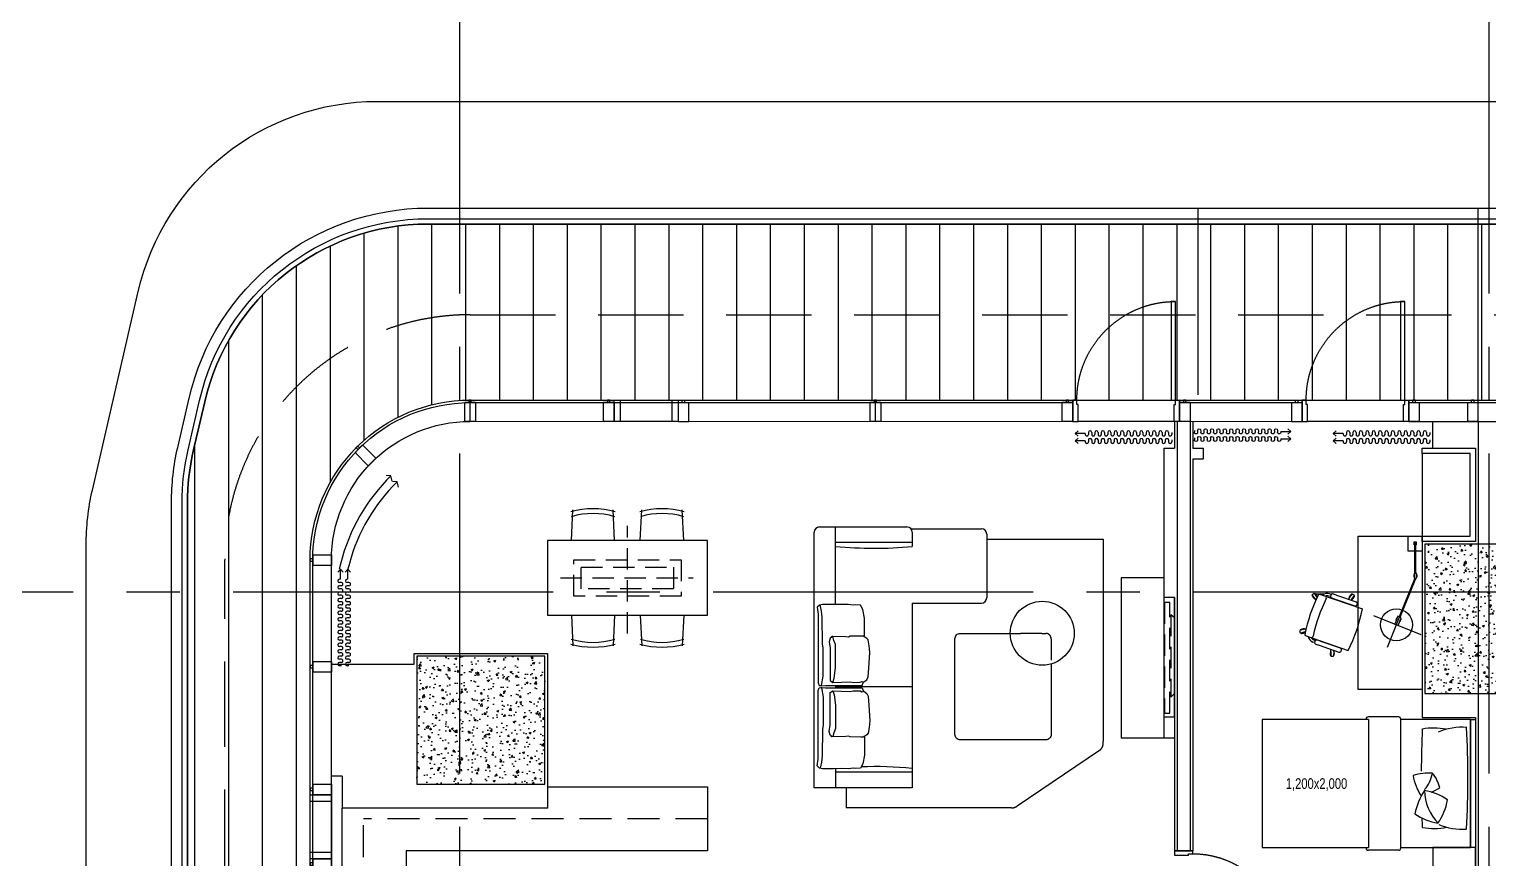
# Model space of a CAD drawing. Header units: millimetres. Extents: x 10000 to 302800, y 6800 to 229018.
# Drawn here: x 175294 to 188978, y 160037 to 167814 of the extents above; entities that cross this region are included whole.
import ezdxf
from ezdxf.enums import TextEntityAlignment as Align

# ---------------------------------------------------------------- set-up
doc = ezdxf.new("R2010")
doc.units = ezdxf.units.MM
doc.header["$LTSCALE"] = 400
doc.header["$MEASUREMENT"] = 0
for name, pattern in [('X-EXT_8F$0$DASHED', [3, 2, -1]), ('X-EXT_8F$0$X-ROOM TYPE-SR-2bay_1$0$PHANTOM2', [1.25, 0.625, -0.125, 0.125, -0.125, 0.125, -0.125]), ('X-GRID_5~ROOF$0$CENTER2', [1.125, 0.75, -0.125, 0.125, -0.125]), ('X-ROOM TYPE-SR-2bay corner_8F 확장형$0$4402_Xref_Grd Flr Pln$0$HIDDEN', [0.375, 0.25, -0.125]), ('X-ROOM TYPE-SR-2bay corner_8F 확장형$0$CONTINOUS', [0]), ('X-ROOM TYPE-SR-2bay corner_8F 확장형$0$DASHDOT', [1, 0.5, -0.25, 0, -0.25]), ('X-ROOM TYPE-SR-2bay corner_8F 확장형$0$HIDDEN', [0.375, 0.25, -0.125]), ('X-ROOM TYPE-SR-2bay corner_8F 확장형$0$X-ROOM TYPE-SR-2bay_1$0$PHANTOM2', [1.25, 0.625, -0.125, 0.125, -0.125, 0.125, -0.125])]:
    doc.linetypes.add(name, pattern=pattern)
doc.layers.get('0').update_dxf_attribs({"linetype": 'CONTINUOUS'})
for name, color, linetype in [('A-DIM1', 7, 'CONTINUOUS'), ('X-COL-8F$0$A-COL', 2, 'CONTINUOUS'), ('X-COL-8F$0$A-HAT', 252, 'CONTINUOUS'), ('X-EXT_8F$0$A-254', 254, 'CONTINUOUS'), ('X-EXT_8F$0$A-ELE3', 4, 'CONTINUOUS'), ('X-EXT_8F$0$A-ELE4', 8, 'CONTINUOUS'), ('X-EXT_8F$0$A-OVHD', 7, 'X-EXT_8F$0$DASHED'), ('X-EXT_8F$0$A-WIN', 6, 'CONTINUOUS'), ('X-EXT_8F$0$X-ROOM TYPE-SR-2bay_1$0$__Door-bomba', 1, 'CONTINUOUS'), ('X-frame Hotel 8F$0$A-251', 251, 'CONTINUOUS'), ('X-frame Hotel 8F$0$A-WINF', 4, 'CONTINUOUS'), ('X-GRID_5~ROOF$0$A-CEN1', 1, 'X-GRID_5~ROOF$0$CENTER2'), ('X-INT-HOTEL-8F$0$A-WALD', 7, 'CONTINUOUS'), ('X-ROOM TYPE-SR-2bay corner_8F 확장형$0$.WA_Built-in_Lower', 252, 'CONTINUOUS'), ('X-ROOM TYPE-SR-2bay corner_8F 확장형$0$.WA_Curtain', 252, 'CONTINUOUS'), ('X-ROOM TYPE-SR-2bay corner_8F 확장형$0$.WA_Door Swing', 252, 'CONTINUOUS'), ('X-ROOM TYPE-SR-2bay corner_8F 확장형$0$.WA_FP_Furn', 252, 'X-ROOM TYPE-SR-2bay corner_8F 확장형$0$CONTINOUS'), ('X-ROOM TYPE-SR-2bay corner_8F 확장형$0$.WA_Furn', 252, 'CONTINUOUS'), ('X-ROOM TYPE-SR-2bay corner_8F 확장형$0$.WA_Furn hidden', 252, 'CONTINUOUS'), ('X-ROOM TYPE-SR-2bay corner_8F 확장형$0$.WA_Light', 252, 'CONTINUOUS'), ('X-ROOM TYPE-SR-2bay corner_8F 확장형$0$.WA_Wall-Fin', 252, 'CONTINUOUS'), ('X-ROOM TYPE-SR-2bay corner_8F 확장형$0$.WA_Wall-Finish', 252, 'CONTINUOUS'), ('X-ROOM TYPE-SR-2bay corner_8F 확장형$0$A-WALD', 7, 'CONTINUOUS'), ('X-ROOM TYPE-SR-2bay corner_8F 확장형$0$WA_Furn', 252, 'CONTINUOUS'), ('X-ROOM TYPE-SR-2bay corner_8F 확장형$0$X-ROOM TYPE-SR-2bay_1$0$__Door-bomba', 252, 'CONTINUOUS')]:
    doc.layers.add(name, color=color, linetype=linetype)
doc.styles.add('X-ROOM TYPE-SR-2bay corner_8F 확장형$0$Hrtext', font='', dxfattribs={"width": 0.8})
doc.styles.get('X-ROOM TYPE-SR-2bay corner_8F 확장형$0$Hrtext').set_extended_font_data('Dotum')
doc.linetypes.add('X-ROOM TYPE-SR-2bay corner_8F 확장형$0$BATTING', pattern='A,0.00254,-2.54,[134,ltypeshp.shx,S=2.54,R=0,X=-2.54,Y=0],-5.08,[134,ltypeshp.shx,S=2.54,R=180,X=2.54,Y=0],-2.54', length=10.16254)

# ---------------------------------------------------------------- blocks, each defined once
blk = doc.blocks.new('X-COL-8F$0$1200X1400_4~10F_C4A')
at = {"layer": 'X-COL-8F$0$A-HAT'}
h = blk.add_hatch(dxfattribs=at)
h.set_pattern_fill('AR-CONC', color=256)
h.set_pattern_definition([(50, (-184198.82, -65921.2), (182.18467, -15.93909), [19.05, -209.55]), (355, (-184198.82, -65921.2), (-35.24283, 191.05664), [15.24, -167.64]), (100.451, (-184183.63, -65922.53), (146.9425, 175.11669), [16.19, -178.09]), (46.1842, (-184198.82, -65870.4), (271.07904, -42.04233), [28.575, -314.325]), (96.6356, (-184176.23, -65873.9), (237.40423, 247.42556), [24.285, -267.135]), (351.184, (-184198.82, -65870.4), (237.4046, 247.4251), [22.86, -251.46]), (21, (-184173.42, -65883.1), (151.61488, -102.26552), [19.05, -209.55]), (326, (-184173.42, -65883.1), (61.80203, 184.18797), [15.24, -167.64]), (71.4514, (-184160.78, -65891.63), (213.41649, 81.92286), [16.19, -178.09]), (37.5, (-184198.817, -65921.206), (3.088603, 84.555039), [0, -165.608, 0, -170.18, 0, -168.275]), (7.5, (-184198.82, -65921.21), (66.819663, 100.180575), [0, -97.028, 0, -161.798, 0, -64.135]), (327.5, (-184255.46, -65921.206), (135.590595, -5.728744), [0, -63.5, 0, -198.12, 0, -262.89]), (317.5, (-184280.86, -65921.21), (148.12918, 25.42649), [0, -82.55, 0, -131.572, 0, -186.69])])
h.paths.add_polyline_path([(600, 1600), (-600, 1600), (-600, 200), (600, 200)])
at = {"layer": 'X-COL-8F$0$A-COL'}
blk.add_lwpolyline([(-600, 200), (600, 200), (600, 1600), (-600, 1600)], close=True, dxfattribs=at)
blk = doc.blocks.new('X-COL-8F$0$1200X1200_5~9F_C6B')
at = {"layer": 'X-COL-8F$0$A-HAT'}
h = blk.add_hatch(dxfattribs=at)
h.set_pattern_fill('AR-CONC', color=256)
h.set_pattern_definition([(50, (-174748.82, -65321.2), (182.18467, -15.93909), [19.05, -209.55]), (355, (-174748.82, -65321.2), (-35.24283, 191.05664), [15.24, -167.64]), (100.451, (-174733.63, -65322.53), (146.9425, 175.11669), [16.19, -178.09]), (46.1842, (-174748.82, -65270.4), (271.07904, -42.04233), [28.575, -314.325]), (96.6356, (-174726.23, -65273.9), (237.40423, 247.42556), [24.285, -267.135]), (351.184, (-174748.82, -65270.4), (237.4046, 247.4251), [22.86, -251.46]), (21, (-174723.42, -65283.1), (151.61488, -102.26552), [19.05, -209.55]), (326, (-174723.42, -65283.1), (61.80203, 184.18797), [15.24, -167.64]), (71.4514, (-174710.78, -65291.63), (213.41649, 81.92286), [16.19, -178.09]), (37.5, (-174748.817, -65321.206), (3.088603, 84.55504), [0, -165.608, 0, -170.18, 0, -168.275]), (7.5, (-174748.82, -65321.21), (66.819663, 100.180575), [0, -97.028, 0, -161.798, 0, -64.135]), (327.5, (-174805.46, -65321.206), (135.590595, -5.728744), [0, -63.5, 0, -198.12, 0, -262.89]), (317.5, (-174830.86, -65321.21), (148.12918, 25.42649), [0, -82.55, 0, -131.572, 0, -186.69])])
h.paths.add_polyline_path([(-600, 1150), (-600, -50), (600, -50), (600, 1150)])
at = {"layer": 'X-COL-8F$0$A-COL'}
blk.add_lwpolyline([(-600, -50), (600, -50), (600, 1150), (-600, 1150)], close=True, dxfattribs=at)
blk = doc.blocks.new('X-COL-8F')
at = {"layer": 'X-COL-8F$0$A-COL'}
for name, p in [('X-COL-8F$0$1200X1400_4~10F_C4A', (184199, 65921)), ('X-COL-8F$0$1200X1200_5~9F_C6B', (174749, 65321))]:
    blk.add_blockref(name, p, dxfattribs=at)
blk = doc.blocks.new('X-EXT_8F$0$X-ROOM TYPE-SR-2bay_1$0$DOOR - 1000')
for points in [[(38, 200), (38, 1124), (78, 1124), (78, 200)], [(0, 0), (50, 0), (50, 160), (38, 160), (38, 200), (0, 200)], [(1000, 0), (950, 0), (950, 160), (962, 160), (962, 200), (1000, 200)]]:
    blk.add_lwpolyline(points, close=True)
at = {"color": 8, "linetype": 'X-EXT_8F$0$X-ROOM TYPE-SR-2bay_1$0$PHANTOM2', "ltscale": 200}
blk.add_arc((38, 200), 924, 0, 90, dxfattribs=at)
blk = doc.blocks.new('X-frame Hotel 8F$0$frame_hotel(24Tglass)')
at = {"layer": 'X-frame Hotel 8F$0$A-WINF'}
for p, q in [((-50, 250), (50, 250)), ((-50, 74), (-50, 250)), ((50, 250), (50, 74)), ((-50, 74), (50, 74)), ((-11, 74), (-11, 50)), ((-11, 50), (11, 50)), ((11, 50), (11, 74))]:
    blk.add_line(p, q, dxfattribs=at)
blk = doc.blocks.new('X-frame Hotel 8F$0$operable window')
for p, q in [((600, 200), (0, 200)), ((0, 200), (0, 0)), ((60, 200), (60, 0)), ((540, 0), (540, 200)), ((600, 0), (600, 200)), ((0, 0), (600, 0))]:
    blk.add_line(p, q)
blk = doc.blocks.new('X-frame Hotel 8F')
at = {"layer": 'X-frame Hotel 8F$0$A-251'}
for p, q in [((181474, 68921), (181474, 70668)), ((174649, 68671), (174649, 68871)), ((178449, 68671), (178449, 68871))]:
    blk.add_line(p, q, dxfattribs=at)
for p, rotation in [((174649, 68921), 180), ((175949, 68921), 180), ((178449, 68921), 180), ((180249, 68921), 180), ((181349, 68921), 180), ((173553, 68467), 225.0000000000029), ((173099, 67371), 270), ((173099, 66371), 270), ((173099, 65221), 270), ((173099, 64521), 270)]:
    blk.add_blockref('X-frame Hotel 8F$0$frame_hotel(24Tglass)', p, dxfattribs=dict(rotation=rotation))
at = {"xscale": -1}
blk.add_blockref('X-frame Hotel 8F$0$operable window', (176599, 68671), dxfattribs=at)
for name, p, rotation in [('X-frame Hotel 8F$0$frame_hotel(24Tglass)', (176649, 68921), 180), ('X-frame Hotel 8F$0$frame_hotel(24Tglass)', (182399, 68921), 180), ('X-frame Hotel 8F$0$frame_hotel(24Tglass)', (183499, 68922), 180), ('X-frame Hotel 8F$0$frame_hotel(24Tglass)', (184049, 68922), 180), ('X-frame Hotel 8F$0$operable window', (173349, 65171), 90)]:
    blk.add_blockref(name, p, dxfattribs=dict(at, rotation=rotation))
blk = doc.blocks.new('X-EXT_8F')
at = {"layer": 'X-EXT_8F$0$A-254'}
h = blk.add_hatch(dxfattribs=at)
h.set_pattern_fill('LINE', color=252, scale=100, angle=90)
h.set_pattern_definition([(90, (0, 0), (-317.5, 2e-14), [])])
edge = h.paths.add_edge_path()
edge.add_line((214445, 68021), (188878, 70521))
edge.add_line((188878, 70521), (174255, 70521))
edge.add_arc((174255, 68371), 2150, 90, 167)
edge.add_line((172161, 68855), (172054, 68393))
edge.add_arc((174149, 67909), 2150, 167, 180)
edge.add_line((171999, 67909), (171999, 38021))
edge.add_arc((174149, 38021), 2150, 180, 270)
edge.add_line((174149, 35871), (195099, 35871))
edge.add_line((195099, 35871), (195099, 36521))
edge.add_line((195099, 36521), (174649, 36521))
edge.add_arc((174649, 38021), 1500, 180, 270, ccw=False)
edge.add_line((173149, 38021), (173149, 67371))
edge.add_arc((174649, 67371), 1500, 90, 180, ccw=False)
edge.add_line((174649, 68871), (187975, 68871))
edge.add_line((187975, 68871), (202090, 68021))
edge.add_line((202090, 68021), (214445, 68021))
at = {"layer": 'X-EXT_8F$0$A-254', "color": 252}
blk.add_lwpolyline([(214445, 68021), (188878, 70521), (174255, 70521, 0.349216), (172161, 68855), (172054, 68393, 0.056784), (171999, 67909), (171999, 38021, 0.414214), (174149, 35871), (195099, 35871), (195099, 36521), (174649, 36521, -0.414214), (173149, 38021), (173149, 67371, -0.414214), (174649, 68871), (187975, 68871), (202090, 68021)], format="xyb", close=True, dxfattribs=at)
at = {"layer": 'X-EXT_8F$0$A-ELE3'}
blk.add_lwpolyline([(195249, 36521), (195249, 35721), (174149, 35721, -0.414214), (171849, 38021), (171849, 67909, -0.056784), (171908, 68427), (172014, 68889, -0.349216), (174255, 70671), (188899, 70671), (216099, 68021)], format="xyb", dxfattribs=at)
at = {"layer": 'X-EXT_8F$0$A-ELE4'}
for p, q in [((180337, 68871), (181261, 68871)), ((182487, 68871), (183411, 68871)), ((181249, 68671), (180349, 68671)), ((183399, 68671), (182499, 68671))]:
    blk.add_line(p, q, dxfattribs=at)
for points in [[(181765, 35721), (173349, 35721, -0.414214), (171049, 38021), (171049, 67509, -0.056784), (171108, 68027), (171538, 69889, -0.349216), (173779, 71671), (189799, 71671), (220599, 68021)], [(173349, 58671), (173349, 67371, -0.414214), (174649, 68671), (180299, 68672)]]:
    blk.add_lwpolyline(points, format="xyb", dxfattribs=at)
for points in [[(181299, 68672), (182449, 68671)], [(183449, 68671), (187969, 68671), (190015, 68548)]]:
    blk.add_lwpolyline(points, dxfattribs=at)
at = {"layer": 'X-EXT_8F$0$A-OVHD'}
blk.add_lwpolyline([(195249, 36521), (195249, 35721), (174649, 35721, -0.414214), (172349, 38021), (172349, 67371, -0.414214), (174649, 69671), (187999, 69671), (211949, 68021)], format="xyb", dxfattribs=at)
at = {"layer": 'X-EXT_8F$0$A-WIN', "ltscale": 10}
for p, q in [((180299, 68671), (180299, 68871)), ((181299, 68671), (181299, 68871)), ((182449, 68671), (182449, 68871)), ((183449, 68671), (183449, 68871))]:
    blk.add_line(p, q, dxfattribs=at)
at = {"layer": 'X-EXT_8F$0$A-WIN'}
for points in [[(195149, 36521), (195149, 35821), (174149, 35821, -0.414214), (171949, 38021), (171949, 67909, -0.056784), (172005, 68404), (172112, 68866, -0.349216), (174255, 70571), (188894, 70571), (214996, 68021)], [(195099, 36521), (195099, 35871), (174149, 35871, -0.414214), (171999, 38021), (171999, 67909, -0.056784), (172054, 68393), (172161, 68855, -0.349216), (174255, 70521), (188892, 70521), (214445, 68021)]]:
    blk.add_lwpolyline(points, format="xyb", dxfattribs=at)
at = {"layer": 'X-EXT_8F$0$A-WIN', "ltscale": 10}
for points in [[(173149, 58671), (173149, 67371, -0.414214), (174649, 68871), (180299, 68872)], [(173173, 58671), (173173, 67371, -0.414214), (174649, 68847), (180299, 68848)]]:
    blk.add_lwpolyline(points, format="xyb", dxfattribs=at)
for points in [[(181299, 68872), (182449, 68871)], [(181299, 68848), (182449, 68847)], [(183449, 68871), (187975, 68871), (190027, 68748)], [(183449, 68847), (187974, 68847), (190025, 68724)]]:
    blk.add_lwpolyline(points, dxfattribs=at)
blk.add_blockref('X-frame Hotel 8F', (0, 0))
at = {"layer": 'X-EXT_8F$0$X-ROOM TYPE-SR-2bay_1$0$__Door-bomba', "xscale": -1}
for p in [(181299, 68671), (183449, 68671)]:
    blk.add_blockref('X-EXT_8F$0$X-ROOM TYPE-SR-2bay_1$0$DOOR - 1000', p, dxfattribs=at)
blk = doc.blocks.new('X-GRID_5~ROOF')
at = {"layer": 'X-GRID_5~ROOF$0$A-CEN1', "ltscale": 10}
for p, q in [((174549, 81871), (174549, 33068)), ((184199, 81871), (184199, 33068))]:
    blk.add_line(p, q, dxfattribs=at)
blk.add_lwpolyline([(251927, 67071), (158517, 67071)], dxfattribs=at)
blk = doc.blocks.new('X-ROOM TYPE-SR-2bay corner_8F 확장형$0$窗帘')
for p, q in [((-375, 53), (-375, 71)), ((-375, -18), (-375, 0)), ((-345, 53), (-345, 71)), ((-345, -18), (-345, 0)), ((-315, 53), (-315, 71)), ((-315, -18), (-315, 0)), ((-285, 53), (-285, 71)), ((-285, -18), (-285, 0)), ((-255, 53), (-255, 71)), ((-255, -18), (-255, 0)), ((-225, 53), (-225, 71)), ((-225, -18), (-225, 0)), ((-195, 53), (-195, 71)), ((-195, -18), (-195, 0)), ((-165, 53), (-165, 71)), ((-165, -18), (-165, 0)), ((-135, 53), (-135, 71)), ((-135, -18), (-135, 0)), ((-105, 53), (-105, 71)), ((-105, -18), (-105, 0)), ((-75, 53), (-75, 71)), ((-75, -18), (-75, 0)), ((-45, 53), (-45, 71)), ((-45, -18), (-45, 0)), ((-15, 53), (-15, 71)), ((-15, -18), (-15, 0)), ((15, 53), (15, 71)), ((15, -18), (15, 0)), ((45, 53), (45, 71)), ((45, -18), (45, 0)), ((75, 53), (75, 71)), ((75, -18), (75, 0)), ((105, 53), (105, 71)), ((105, -18), (105, 0)), ((135, 53), (135, 71)), ((135, -18), (135, 0)), ((165, 53), (165, 71)), ((165, -18), (165, 0)), ((195, 53), (195, 71)), ((195, -18), (195, 0)), ((225, 53), (225, 71)), ((225, -18), (225, 0)), ((255, 53), (255, 71)), ((255, -18), (255, 0)), ((285, 53), (285, 71)), ((285, -18), (285, 0)), ((315, 53), (315, 71)), ((315, -18), (315, 0)), ((345, 53), (345, 71)), ((345, -18), (345, 0)), ((375, 53), (375, 71)), ((375, -18), (375, 0)), ((405, 53), (405, 71)), ((405, -18), (405, 0)), ((435, 62), (435, 71)), ((435, 62), (530, 62)), ((435, -9), (435, 0)), ((530, 62), (502, 87)), ((530, 62), (502, 37)), ((530, -9), (502, 16)), ((435, -9), (530, -9)), ((530, -9), (502, -34))]:
    blk.add_line(p, q)
for centre, start, end in [((-360, 71), 0, 180), ((-360, 0), 0, 180), ((-330, 53), 180, 0), ((-300, 71), 0, 180), ((-300, 0), 0, 180), ((-270, 53), 180, 0), ((-240, 71), 0, 180), ((-240, 0), 0, 180), ((-210, 53), 180, 0), ((-180, 71), 0, 180), ((-180, 0), 0, 180), ((-150, 53), 180, 0), ((-120, 71), 0, 180), ((-120, 0), 0, 180), ((-90, 53), 180, 0), ((-60, 71), 0, 180), ((-60, 0), 0, 180), ((-30, 53), 180, 0), ((0, 71), 0, 180), ((0, 0), 0, 180), ((30, 53), 180, 0), ((60, 71), 0, 180), ((60, 0), 0, 180), ((90, 53), 180, 0), ((120, 71), 0, 180), ((120, 0), 0, 180), ((150, 53), 180, 0), ((180, 71), 0, 180), ((180, 0), 0, 180), ((210, 53), 180, 0), ((240, 71), 0, 180), ((240, 0), 0, 180), ((270, 53), 180, 0), ((300, 71), 0, 180), ((300, 0), 0, 180), ((330, 53), 180, 0), ((360, 71), 0, 180), ((360, 0), 0, 180), ((390, 53), 180, 0), ((420, 71), 0, 180), ((420, 0), 0, 180), ((-330, -18), 180, 0), ((-270, -18), 180, 0), ((-210, -18), 180, 0), ((-150, -18), 180, 0), ((-90, -18), 180, 0), ((-30, -18), 180, 0), ((30, -18), 180, 0), ((90, -18), 180, 0), ((150, -18), 180, 0), ((210, -18), 180, 0), ((270, -18), 180, 0), ((330, -18), 180, 0), ((390, -18), 180, 0)]:
    blk.add_arc(centre, 15, start, end)
blk = doc.blocks.new('X-ROOM TYPE-SR-2bay corner_8F 확장형$0$A$C77B47CFB')
at = {"layer": 'X-ROOM TYPE-SR-2bay corner_8F 확장형$0$.WA_Furn'}
for p, q in [((50, 0, 0), (50, 920, 0)), ((50, 920, 0), (2447, 920, 0)), ((2497, 870, 0), (2497, 50, 0)), ((230, 720, 0), (50, 720, 0)), ((1010, 720, 0), (990, 720, 0)), ((1000, 720, 0), (1000, 0, 0)), ((1770, 720, 0), (2497, 720, 0)), ((2480, 13, 0), (2480, -648, 0)), ((1783, 0, 0), (50, 0, 0)), ((1783, 0, 0), (1783, -648, 0)), ((2447, 0, 0), (2314, 0, 0)), ((2430, -698, 0), (1833, -698, 0))]:
    blk.add_line(p, q, dxfattribs=at)
at = {"layer": 'X-ROOM TYPE-SR-2bay corner_8F 확장형$0$.WA_Furn', "elevation": 0}
for points in [[(534, 447), (357, 447), (276, 462), (236, 486), (232, 535), (236, 550), (230, 600), (231, 666), (230, 738), (230, 793), (230, 842), (235, 869), (235, 869), (256, 891), (320, 883), (579, 883), (698, 881), (785, 881), (894, 881), (932, 881), (963, 881), (990, 872), (991, 858), (993, 849), (990, 814), (990, 471), (955, 457)], [(988, 850), (902, 834), (719, 834), (641, 834), (599, 841), (350, 844), (292, 851), (234, 863)], [(1466, 447), (1643, 447), (1724, 462), (1764, 486), (1768, 535), (1764, 550), (1770, 600), (1769, 666), (1770, 738), (1770, 793), (1770, 842), (1765, 869), (1765, 869), (1744, 891), (1680, 883), (1421, 883), (1302, 881), (1215, 881), (1106, 881), (1068, 881), (1037, 881), (1010, 872), (1009, 858), (1007, 849), (1010, 814), (1010, 471), (1045, 457)], [(1012, 850), (1098, 834), (1281, 834), (1359, 834), (1401, 841), (1650, 844), (1708, 851), (1766, 863)], [(197, 0), (197, 720)], [(960, 745), (922, 732), (825, 720), (606, 720), (567, 734), (531, 746), (530, 753)], [(1040, 745), (1078, 732), (1175, 720), (1394, 720), (1433, 734), (1469, 746), (1470, 753)], [(2350, 0), (2350, 720)]]:
    blk.add_lwpolyline(points, dxfattribs=at)
for points in [[(960, 745), (954, 583), (954, 583), (961, 554), (959, 488), (952, 474), (956, 454), (937, 425), (909, 412), (827, 407), (679, 399), (618, 405), (563, 414), (549, 425), (535, 446), (526, 461), (526, 482), (528, 581), (537, 599), (532, 622), (530, 753), (539, 761), (546, 770), (579, 780), (641, 771), (709, 771), (794, 771), (850, 771), (944, 771), (944, 771)], [(1040, 745), (1046, 583), (1046, 583), (1039, 554), (1041, 488), (1048, 474), (1044, 454), (1063, 425), (1091, 412), (1173, 407), (1321, 399), (1382, 405), (1437, 414), (1451, 425), (1465, 446), (1474, 461), (1474, 482), (1472, 581), (1463, 599), (1468, 622), (1470, 753), (1461, 761), (1454, 770), (1421, 780), (1359, 771), (1291, 771), (1206, 771), (1150, 771), (1056, 771), (1056, 771)]]:
    blk.add_lwpolyline(points, close=True, dxfattribs=at)
at = {"layer": 'X-ROOM TYPE-SR-2bay corner_8F 확장형$0$.WA_Furn'}
for centre, radius, start, end in [((2447, 870, 0), 50, 0, 90), ((6032, 355, 0), 3735, 174.3863, 185.4483), ((-3485, 355, 0), 3735, 354.5517, 1.9026), ((2447, 50, 0), 50, 270, 0), ((1833, -648, 0), 50, 180, 270), ((2430, -648, 0), 50, 270, 0)]:
    blk.add_arc(centre, radius, start, end, dxfattribs=at)
blk = doc.blocks.new('X-ROOM TYPE-SR-2bay corner_8F 확장형$0$DOOR-900')
at = {"color": 8, "linetype": 'X-ROOM TYPE-SR-2bay corner_8F 확장형$0$X-ROOM TYPE-SR-2bay_1$0$PHANTOM2', "ltscale": 200}
blk.add_arc((-28, -85), 844, 180, 270, dxfattribs=at)
at = {"layer": 'X-ROOM TYPE-SR-2bay corner_8F 확장형$0$X-ROOM TYPE-SR-2bay_1$0$__Door-bomba'}
for points in [[(-900, 85), (-860, 85), (-860, -45), (-872, -45), (-872, -85), (-900, -85)], [(0, 85), (-40, 85), (-40, -45), (-28, -45), (-28, -85), (0, -85)], [(-28, -85), (-28, -929), (-68, -929), (-68, -85)]]:
    blk.add_lwpolyline(points, close=True, dxfattribs=at)
blk = doc.blocks.new('X-ROOM TYPE-SR-2bay corner_8F 확장형$0$LAMP')
at = {"layer": 'X-ROOM TYPE-SR-2bay corner_8F 확장형$0$.WA_Furn', "linetype": 'X-ROOM TYPE-SR-2bay corner_8F 확장형$0$HIDDEN', "ltscale": 200}
for p, q in [((73354, 26083), (73533, 26527)), ((73651, 26212), (73251, 26373))]:
    blk.add_line(p, q, dxfattribs=at)
at = {"layer": 'X-ROOM TYPE-SR-2bay corner_8F 확장형$0$.WA_Furn', "ltscale": 200}
for points in [[(72609, 26538), (72749, 26538), (72749, 26408), (72609, 26408)], [(72957, 26484), (72957, 26462), (73004, 26462), (73004, 26484)], [(72993, 26487), (72993, 26484), (72968, 26484), (72968, 26487)], [(72993, 26460), (72993, 26462), (72968, 26462), (72968, 26460)], [(73447, 26313), (73374, 26342), (73361, 26310), (73434, 26281)], [(73397, 26293), (73398, 26295), (73375, 26305), (73374, 26302)], [(73412, 26330), (73411, 26328), (73388, 26337), (73389, 26339)]]:
    blk.add_lwpolyline(points, close=True, dxfattribs=at)
for points in [[(72691, 26467), (72691, 26463), (72663, 26463), (72663, 26483), (72691, 26483), (72691, 26479)], [(72957, 26467), (72957, 26479), (72667, 26479), (72667, 26467), (72957, 26467)], [(73370, 26331), (73006, 26478), (73002, 26469), (73366, 26322)]]:
    blk.add_lwpolyline(points, dxfattribs=at)
blk.add_circle((73440, 26297), 150, dxfattribs=at)
blk = doc.blocks.new('X-ROOM TYPE-SR-2bay corner_8F 확장형')
at = {"layer": 'X-ROOM TYPE-SR-2bay corner_8F 확장형$0$.WA_Built-in_Lower'}
blk.add_line((183574, 68371), (183574, 67596), dxfattribs=at)
at = {"layer": 'X-ROOM TYPE-SR-2bay corner_8F 확장형$0$.WA_Built-in_Lower', "linetype": 'X-ROOM TYPE-SR-2bay corner_8F 확장형$0$HIDDEN', "ltscale": 3}
for p in [(176874, 64946), (173649, 63236)]:
    blk.add_line(p, (173649, 64946), dxfattribs=at)
at = {"layer": 'X-ROOM TYPE-SR-2bay corner_8F 확장형$0$.WA_Built-in_Lower'}
blk.add_lwpolyline([(183574, 68421), (184074, 68421), (184074, 67546), (183574, 67546), (183574, 67596), (184024, 67596), (184024, 68371), (183574, 68371)], close=True, dxfattribs=at)
for points in [[(175374, 65246), (176874, 65246), (176874, 64646), (174049, 64646), (174049, 63636)], [(173449, 63036), (173449, 65046)]]:
    blk.add_lwpolyline(points, dxfattribs=at)
at = {"layer": 'X-ROOM TYPE-SR-2bay corner_8F 확장형$0$.WA_FP_Furn', "ltscale": 0.2}
for p, q in [((175598, 67554), (175613, 67841)), ((176004, 67554), (175989, 67841)), ((176244, 67554), (176260, 67841)), ((176651, 67554), (176636, 67841)), ((182544, 67047), (182562, 67060)), ((182588, 67026), (182565, 67060)), ((182658, 67053), (182577, 67053)), ((182612, 67052), (183015, 66913)), ((182722, 67050), (182706, 67056)), ((182894, 67021), (182918, 67053)), ((182917, 67051), (182916, 67052)), ((182921, 67054), (182939, 67040)), ((182567, 67012), (182544, 67045)), ((182545, 67043), (182544, 67042)), ((182567, 67012), (182578, 66996)), ((182570, 67008), (182569, 67007)), ((182588, 67027), (182590, 67023)), ((182715, 67029), (182699, 67034)), ((182758, 67004), (182942, 66941)), ((182771, 67043), (182956, 66980)), ((182894, 67021), (182881, 67005)), ((182891, 67017), (182890, 67018)), ((182915, 67006), (182908, 66996)), ((182912, 67001), (182912, 67002)), ((182914, 67005), (182939, 67038)), ((182937, 67036), (182938, 67035)), ((175598, 66854), (175613, 66567)), ((176004, 66854), (175989, 66567)), ((176244, 66854), (176260, 66567)), ((176651, 66854), (176636, 66567)), ((182434, 66687), (182427, 66708)), ((182467, 66722), (182429, 66711)), ((182475, 66698), (182436, 66686)), ((182439, 66687), (182439, 66685)), ((182467, 66722), (182486, 66729)), ((182472, 66725), (182472, 66724)), ((182474, 66698), (182479, 66699)), ((182479, 66663), (182881, 66525)), ((182480, 66699), (182480, 66698)), ((182566, 66597), (182550, 66602)), ((182573, 66618), (182557, 66624)), ((182609, 66572), (182793, 66508)), ((182622, 66611), (182807, 66547)), ((182719, 66519), (182718, 66519)), ((182719, 66514), (182718, 66473)), ((182719, 66513), (182719, 66534)), ((182745, 66514), (182744, 66473)), ((182745, 66513), (182745, 66525)), ((182746, 66518), (182745, 66518)), ((182719, 66476), (182717, 66476)), ((182720, 66472), (182742, 66471)), ((182744, 66476), (182745, 66476)), ((183071, 65876), (182074, 65876)), ((182074, 65876), (182074, 64676)), ((183355, 65902), (183071, 65902)), ((183071, 65876), (183071, 64676)), ((183371, 65885), (183371, 64667)), ((182074, 64676), (183071, 64676)), ((183355, 64651), (183071, 64651))]:
    blk.add_line(p, q, dxfattribs=at)
at = {"layer": 'X-ROOM TYPE-SR-2bay corner_8F 확장형$0$.WA_FP_Furn', "ltscale": 300}
blk.add_line((181154, 67019), (181154, 65899), dxfattribs=at)
at = {"layer": 'X-ROOM TYPE-SR-2bay corner_8F 확장형$0$.WA_FP_Furn', "linetype": 'X-ROOM TYPE-SR-2bay corner_8F 확장형$0$HIDDEN', "ltscale": 2}
for p, q in [((180010, 66684, 0), (179713, 66684, 0)), ((180096, 66634, 0), (180096, 66397, 0))]:
    blk.add_line(p, q, dxfattribs=at)
at = {"layer": 'X-ROOM TYPE-SR-2bay corner_8F 확장형$0$.WA_FP_Furn', "linetype": 'X-ROOM TYPE-SR-2bay corner_8F 확장형$0$DASHDOT', "ltscale": 300}
blk.add_line((178174, 65235, 0), (178174, 65048, 0), dxfattribs=at)
at = {"layer": 'X-ROOM TYPE-SR-2bay corner_8F 확장형$0$.WA_FP_Furn', "ltscale": 0.2}
for points in [[(175374, 67554), (175374, 66854), (176874, 66854), (176874, 67554)], [(183574, 67596), (183574, 66159), (182974, 66159), (182974, 67596)], [(184031, 64676), (184031, 65876), (184074, 65876), (184074, 64676)], [(183674, 64676), (183674, 64276), (184074, 64276), (184074, 64676)]]:
    blk.add_lwpolyline(points, close=True, dxfattribs=at)
at = {"layer": 'X-ROOM TYPE-SR-2bay corner_8F 확장형$0$.WA_FP_Furn', "linetype": 'X-ROOM TYPE-SR-2bay corner_8F 확장형$0$DASHDOT', "ltscale": 300, "elevation": 0}
for points in [[(179491, 67566), (180584, 67568), (180584, 67568)], [(180584, 67568), (180584, 65673)]]:
    blk.add_lwpolyline(points, dxfattribs=at)
at = {"layer": 'X-ROOM TYPE-SR-2bay corner_8F 확장형$0$.WA_FP_Furn', "ltscale": 300}
blk.add_lwpolyline([(181154, 67205), (180754, 67205), (180754, 65705), (181154, 65705)], dxfattribs=at)
at = {"layer": 'X-ROOM TYPE-SR-2bay corner_8F 확장형$0$.WA_FP_Furn', "ltscale": 200, "elevation": 0}
blk.add_lwpolyline([(180096, 66397), (180096, 65736, -0.414214), (180046, 65686), (179244, 65686, -0.414214), (179194, 65736), (179194, 66634, -0.414214), (179244, 66684), (179813, 66684)], format="xyb", dxfattribs=at)
at = {"layer": 'X-ROOM TYPE-SR-2bay corner_8F 확장형$0$.WA_FP_Furn', "linetype": 'X-ROOM TYPE-SR-2bay corner_8F 확장형$0$HIDDEN', "ltscale": 2, "elevation": 0}
blk.add_lwpolyline([(180010, 66684), (180046, 66684, -0.414214), (180096, 66634)], format="xyb", dxfattribs=at)
at = {"layer": 'X-ROOM TYPE-SR-2bay corner_8F 확장형$0$.WA_FP_Furn', "ltscale": 0.2}
blk.add_lwpolyline([(183371, 64676), (184029, 64676), (184029, 65876), (183371, 65876)], dxfattribs=at)
at = {"layer": 'X-ROOM TYPE-SR-2bay corner_8F 확장형$0$.WA_FP_Furn', "linetype": 'X-ROOM TYPE-SR-2bay corner_8F 확장형$0$DASHDOT', "ltscale": 300, "elevation": 0}
blk.add_lwpolyline([(180548, 65585), (179779, 65065, -0.149832), (179723, 65048), (178174, 65048)], format="xyb", dxfattribs=at)
at = {"layer": 'X-ROOM TYPE-SR-2bay corner_8F 확장형$0$.WA_FP_Furn', "ltscale": 0.2}
for centre, radius, start, end in [((175801, 67103), 750, 73.9294, 106.0706), ((175801, 67103), 705, 73.2466, 106.7534), ((176448, 67103), 750, 73.9294, 106.0706), ((176448, 67103), 705, 73.2466, 106.7534), ((182478, 66971), 128, 26.6881, 42.4804), ((182610, 67044), 8.55, 70.9774, 153.6322), ((182685, 66994), 65.2, 70.9774, 132.8241), ((182744, 67031), 28.9, 124.3662, 197.5886), ((182727, 67054), 1.05, 83.5433, 90.1629), ((182716, 66954), 101, 76.2525, 83.5433), ((182680, 66807), 253, 73.1675, 76.2525), ((183002, 66962), 128, 135.4744, 151.3311), ((182913, 67049), 4.28, 52.9774, 135.4744), ((182920, 67052), 1.71, 53.5043, 143.5043), ((183981, 66364), 1539, 153.6322, 168.4104), ((182547, 67039), 4.28, 124.9774, 207.4744), ((182657, 67096), 128, 207.4744, 223.3311), ((182545, 67046), 1.71, 124.9774, 214.9774), ((184058, 66337), 1539, 154.0712, 167.9699), ((182567, 67011), 4.28, 223.3311, 304.9774), ((182659, 67018), 17.1, 334.0712, 70.9774), ((182685, 66994), 42.5, 70.9774, 114.5616), ((182717, 67023), 1.05, 231.7919, 238.4115), ((182769, 67109), 101, 238.4115, 245.7023), ((182832, 67247), 253, 245.7023, 248.7872), ((182922, 67478), 501, 248.7872, 250.9774), ((182608, 66569), 501, 70.9774, 73.1675), ((182893, 67021), 4.28, 151.3311, 232.9774), ((182915, 67005), 4.28, 232.9774, 314.6237), ((182828, 67093), 128, 314.6237, 330.4804), ((182936, 67032), 4.28, 330.4804, 52.9774), ((182937, 67039), 1.71, 322.9774, 52.9774), ((182947, 66954), 14.3, 250.9774, 277.4074), ((182947, 66958), 17.7, 277.4074, 301.1718), ((182951, 66966), 14.3, 44.5474, 70.9774), ((182945, 66960), 20.7, 301.1718, 321.9338), ((182949, 66964), 17.7, 20.783, 44.5474), ((182942, 66963), 24.6, 321.9338, 340.9774), ((182946, 66963), 20.7, 0.0209, 20.783), ((182942, 66963), 24.6, 340.9774, 0.0209), ((181506, 67217), 1539, 333.2648, 348.6026), ((182435, 66714), 4.28, 114.4804, 196.9774), ((182486, 66601), 128, 98.6237, 114.4804), ((182436, 66688), 1.71, 196.9774, 286.9774), ((182443, 66687), 4.28, 196.9774, 279.4744), ((182423, 66809), 128, 279.4744, 295.3311), ((182468, 66723), 4.28, 16.9774, 98.6237), ((182482, 66671), 8.55, 168.4104, 250.9774), ((182476, 66697), 4.28, 295.3311, 16.9774), ((182571, 66664), 65.2, 189.1307, 250.9774), ((182536, 66661), 17.1, 250.9774, 347.9699), ((182571, 66664), 42.5, 207.3932, 250.9774), ((175801, 67305), 750, 253.9294, 286.0706), ((175801, 67305), 705, 253.2466, 286.7534), ((176448, 67305), 750, 253.9294, 286.0706), ((176448, 67305), 705, 253.2466, 286.7534), ((182595, 66599), 28.9, 124.3662, 197.5886), ((182568, 66591), 1.05, 231.7919, 238.4115), ((182620, 66676), 101, 238.4115, 245.7023), ((182578, 66622), 1.05, 83.5433, 90.1629), ((182567, 66522), 101, 76.2525, 83.5433), ((182683, 66814), 253, 245.7023, 248.7872), ((182531, 66375), 253, 73.1675, 76.2525), ((182772, 67046), 501, 248.7872, 250.9774), ((182459, 66137), 501, 70.9774, 73.1675), ((182841, 66494), 128, 170.6237, 186.4804), ((182718, 66515), 4.28, 88.9774, 170.6237), ((182746, 66514), 4.28, 7.3311, 88.9774), ((182623, 66498), 128, 351.4744, 7.3311), ((182798, 66522), 14.3, 250.9774, 277.4074), ((182798, 66525), 17.7, 277.4074, 301.1718), ((182802, 66534), 14.3, 44.5474, 70.9774), ((182796, 66528), 20.7, 301.1718, 321.9338), ((182800, 66531), 17.7, 20.783, 44.5474), ((182793, 66530), 24.6, 321.9338, 340.9774), ((182797, 66530), 20.7, 0.0209, 20.783), ((182793, 66530), 24.6, 340.9774, 0.0209), ((182717, 66480), 4.28, 186.4804, 268.9774), ((182720, 66473), 1.71, 178.4505, 268.4505), ((182742, 66473), 1.71, 268.9774, 358.9774), ((182745, 66480), 4.28, 268.9774, 351.4744), ((183070, 65878), 23.4, 87.3253, 185.2996), ((183355, 65885), 16.6, 0, 90), ((197328, 65218), 13764, 177.627, 179.2789), ((183682, 65220), 577, 78.2454, 100.5709), ((183945, 65241), 563, 85.2577, 113.0661), ((175056, 65326), 8948, 356.9524, 3.0476), ((183629, 64901), 473, 84.8967, 107.2347), ((184023, 65450), 543, 190.3935, 212.3303), ((183332, 65443), 347, 319.8753, 348.0843), ((183428, 65160), 322, 14.0165, 41.159), ((184064, 64893), 566, 145.8861, 169.9439), ((184056, 65223), 461, 181.5211, 223.8303), ((183499, 64662), 558, 55.8051, 80.0249), ((183463, 65695), 535, 291.3638, 301.339), ((183254, 65222), 566, 325.8861, 349.9439), ((183820, 65454), 558, 235.8051, 260.0249), ((190467, 65268), 6903, 182.6043, 183.3515), ((183684, 65455), 600, 259.6741, 281.6159), ((183945, 65386), 538, 246.4309, 274.8797), ((183070, 64674), 23.4, 174.7004, 272.6747), ((183355, 64667), 16.6, 270, 0.0029)]:
    blk.add_arc(centre, radius, start, end, dxfattribs=at)
at = {"layer": 'X-ROOM TYPE-SR-2bay corner_8F 확장형$0$.WA_FP_Furn', "linetype": 'X-ROOM TYPE-SR-2bay corner_8F 확장형$0$DASHDOT', "ltscale": 300}
blk.add_arc((180497, 65657, 0), 87.9, 304.9949, 10.1273, dxfattribs=at)
at = {"layer": 'X-ROOM TYPE-SR-2bay corner_8F 확장형$0$.WA_Furn'}
blk.add_circle((180013, 66685, 0), 300, dxfattribs=at)
at = {"layer": 'X-ROOM TYPE-SR-2bay corner_8F 확장형$0$.WA_Furn hidden', "linetype": 'X-ROOM TYPE-SR-2bay corner_8F 확장형$0$HIDDEN', "ltscale": 2}
for points in [[(181158, 65936), (181208, 65936), (181208, 66975), (181158, 66975)], [(181218, 66085), (181254, 66121), (181254, 66829), (181218, 66858)]]:
    blk.add_lwpolyline(points, close=True, dxfattribs=at)
at = {"layer": 'X-ROOM TYPE-SR-2bay corner_8F 확장형$0$.WA_Light', "linetype": 'X-ROOM TYPE-SR-2bay corner_8F 확장형$0$4402_Xref_Grd Flr Pln$0$HIDDEN', "ltscale": 2}
for p, q in [((176124, 66682), (176124, 67692)), ((175496, 67204), (176740, 67204))]:
    blk.add_line(p, q, dxfattribs=at)
for points in [[(176627, 67374), (176627, 67032), (175621, 67032), (175621, 67374)], [(176557, 67304), (176557, 67102), (175691, 67102), (175691, 67304)]]:
    blk.add_lwpolyline(points, close=True, dxfattribs=at)
at = {"layer": 'X-ROOM TYPE-SR-2bay corner_8F 확장형$0$.WA_Wall-Fin'}
for p, q in [((181254, 67019), (181154, 67019)), ((181254, 67019), (181254, 65899)), ((181254, 65899), (181154, 65899)), ((181154, 65899), (181154, 65705)), ((181154, 65705), (181254, 65705))]:
    blk.add_line(p, q, dxfattribs=at)
at = {"layer": 'X-ROOM TYPE-SR-2bay corner_8F 확장형$0$.WA_Wall-Finish', "ltscale": 2}
for p, q in [((181254, 68671), (181254, 68421)), ((181424, 68671), (181424, 68421)), ((181424, 68321), (181424, 64646)), ((173866, 68119), (173907, 68162)), ((173924, 68064), (173965, 68106)), ((181254, 66251), (181254, 64646))]:
    blk.add_line(p, q, dxfattribs=at)
at = {"layer": 'X-ROOM TYPE-SR-2bay corner_8F 확장형$0$.WA_Wall-Finish'}
for p, q in [((183674, 68421), (183674, 68671)), ((181154, 68421), (181254, 68421)), ((181154, 68421), (181154, 67019)), ((181424, 68421), (181524, 68421)), ((181524, 68321), (181524, 68421)), ((183574, 68421), (183674, 68421)), ((181424, 68321), (181524, 68321)), ((173349, 66396), (174124, 66396)), ((174124, 66496), (175374, 66496)), ((174124, 66396), (174124, 66496)), ((175374, 66496), (175374, 65046)), ((173449, 65346), (173349, 65346)), ((173449, 65346), (173449, 65046)), ((175374, 65046), (173449, 65046)), ((181254, 64646), (181424, 64646))]:
    blk.add_line(p, q, dxfattribs=at)
at = {"layer": 'X-ROOM TYPE-SR-2bay corner_8F 확장형$0$.WA_Wall-Finish', "ltscale": 2}
for points in [[(173918, 68111), (173907, 68162), (173862, 68164)], [(173976, 68056), (173965, 68106), (173920, 68109)], [(183574, 67546), (183574, 65896), (184074, 65896), (184074, 63746)]]:
    blk.add_lwpolyline(points, dxfattribs=at)
at = {"layer": 'X-ROOM TYPE-SR-2bay corner_8F 확장형$0$.WA_Wall-Finish', "linetype": 'X-ROOM TYPE-SR-2bay corner_8F 확장형$0$BATTING', "ltscale": 0.02}
for points in [[(173866, 68119, 0.137342), (173422, 67286)], [(173924, 68064, 0.134663), (173504, 67286)]]:
    blk.add_lwpolyline(points, format="xyb", dxfattribs=at)
at = {"layer": 'X-ROOM TYPE-SR-2bay corner_8F 확장형$0$.WA_Wall-Finish'}
blk.add_lwpolyline([(181254, 65899), (181254, 67019)], dxfattribs=at)
at = {"layer": 'X-ROOM TYPE-SR-2bay corner_8F 확장형$0$A-WALD'}
for p, q in [((181279, 68671), (181279, 64646)), ((181399, 68671), (181399, 64646)), ((184099, 68671), (184099, 58871)), ((181279, 64646), (181399, 64646))]:
    blk.add_line(p, q, dxfattribs=at)
at = {"layer": 'X-ROOM TYPE-SR-2bay corner_8F 확장형$0$.WA_Curtain'}
for p, rotation in [((180851, 68550), 180.0000024579342), ((180851, 68550), 180.0000024579342), ((183270, 68550), 180.0000024579342), ((173495, 66756), 90.00000245793416)]:
    blk.add_blockref('X-ROOM TYPE-SR-2bay corner_8F 확장형$0$窗帘', p, dxfattribs=dict(at, rotation=rotation))
at = {"layer": 'X-ROOM TYPE-SR-2bay corner_8F 확장형$0$.WA_Curtain', "xscale": -1, "rotation": 179.9999974386793}
blk.add_blockref('X-ROOM TYPE-SR-2bay corner_8F 확장형$0$窗帘', (181814, 68569), dxfattribs=at)
at = {"layer": 'X-ROOM TYPE-SR-2bay corner_8F 확장형$0$.WA_Door Swing', "xscale": -1.000000000000001, "rotation": 90}
blk.add_blockref('X-ROOM TYPE-SR-2bay corner_8F 확장형$0$DOOR-900', (181339, 63746), dxfattribs=at)
at = {"layer": 'X-ROOM TYPE-SR-2bay corner_8F 확장형$0$.WA_Furn', "ltscale": 100, "rotation": 90}
blk.add_blockref('X-ROOM TYPE-SR-2bay corner_8F 확장형$0$A$C77B47CFB', (178794, 65185, 0), dxfattribs=at)
at = {"layer": 'X-ROOM TYPE-SR-2bay corner_8F 확장형$0$WA_Furn', "rotation": 270}
blk.add_blockref('X-ROOM TYPE-SR-2bay corner_8F 확장형$0$LAMP', (157036, 140205), dxfattribs=at)
at = {"layer": 'X-ROOM TYPE-SR-2bay corner_8F 확장형$0$.WA_Built-in_Lower', "ltscale": 2, "style": 'X-ROOM TYPE-SR-2bay corner_8F 확장형$0$Hrtext', "width": 0.8}
blk.add_text('1,200x2,000', height=100, dxfattribs=at).set_placement((182584, 65276), align=Align.MIDDLE_CENTER)
blk = doc.blocks.new('X-INT-HOTEL-8F')
at = {"layer": 'X-INT-HOTEL-8F$0$A-WALD'}
for p, q in [((184099, 68671), (184099, 70671)), ((184099, 70671), (184299, 70671))]:
    blk.add_line(p, q, dxfattribs=at)
blk.add_blockref('X-ROOM TYPE-SR-2bay corner_8F 확장형', (0, 0))
blk = doc.blocks.new('X-BASE-8F')
for name in ['X-GRID_5~ROOF', 'X-EXT_8F', 'X-COL-8F']:
    blk.add_blockref(name, (0, 0))
blk.add_blockref('X-INT-HOTEL-8F', (0, 0))

msp = doc.modelspace()

# ---------------------------------------------------------------- block references
at = {"layer": 'A-DIM1'}
msp.add_blockref('X-BASE-8F', (4779, 95466), dxfattribs=at)

doc.saveas('drawing.dxf')
